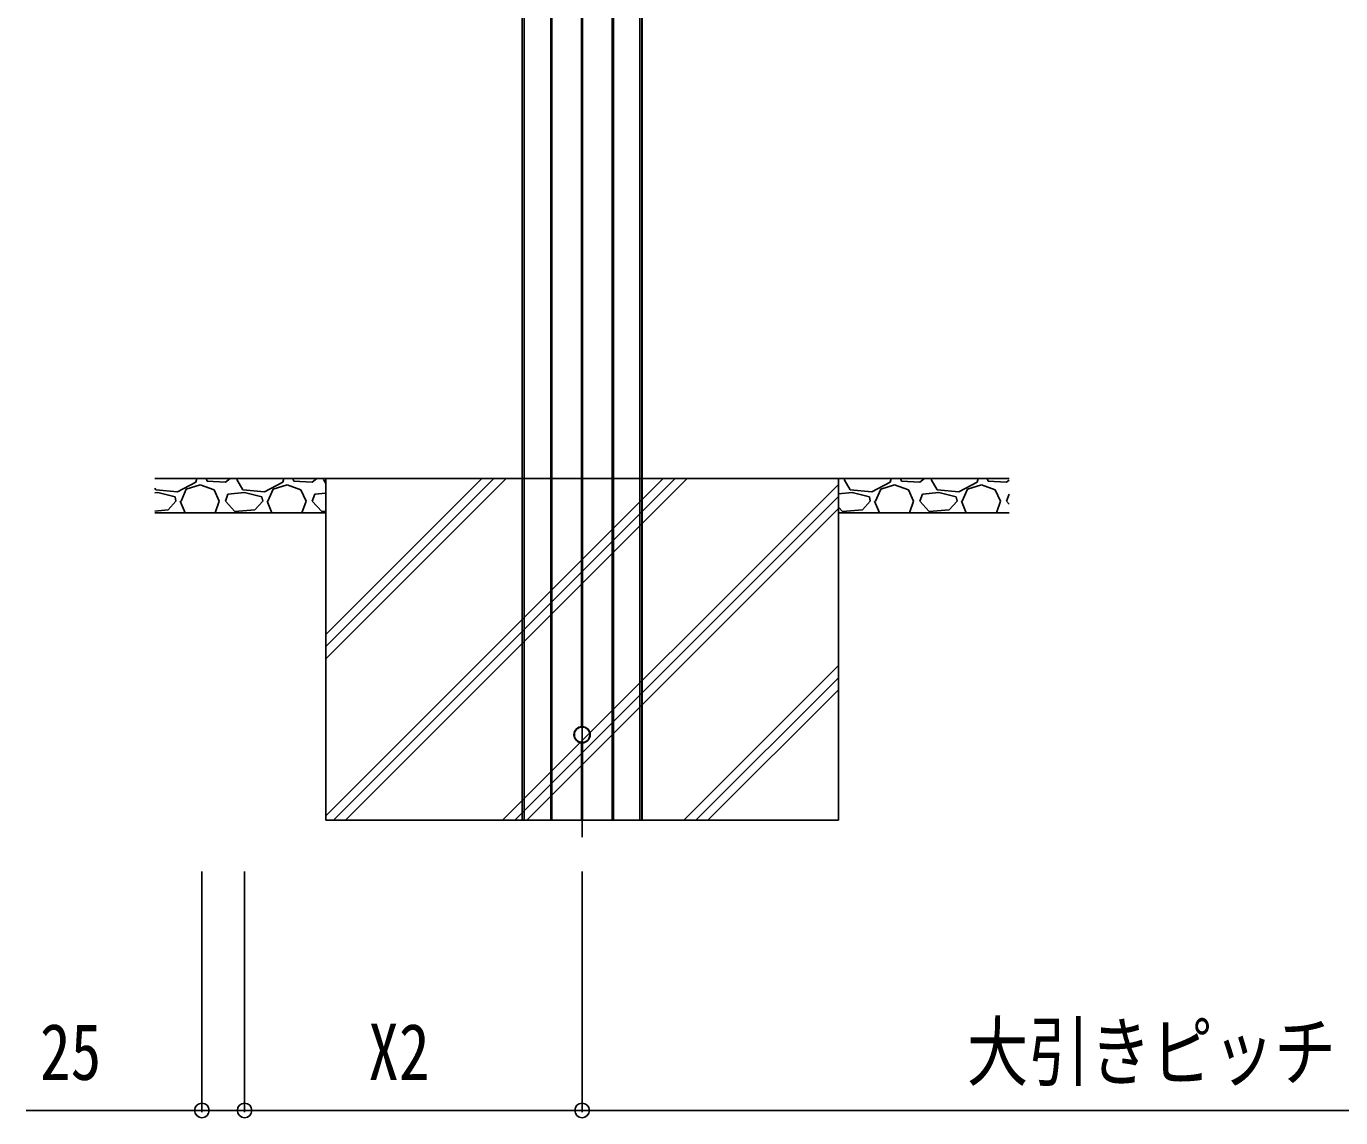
# Model space of a CAD drawing. Units: millimetres, scale not verified. Extents: x -4205 to 4205, y -2970 to 2970.
# Drawn here: x 1319 to 2088, y -1507 to -868 of the extents above; entities that cross this region are included whole.
import ezdxf
from ezdxf.enums import TextEntityAlignment as Align

# ---------------------------------------------------------------- set-up
doc = ezdxf.new("R2010")
doc.units = ezdxf.units.MM
doc.header["$LTSCALE"] = 20
for name, color, linetype in [('0-4_YKK_12', 2, 'Continuous'), ('0-5_YKK_13', 4, 'Continuous'), ('0-6_YKK_D', 6, 'Continuous'), ('0-8_YSS_K', 3, 'Continuous')]:
    doc.layers.add(name, color=color, linetype=linetype)
doc.styles.add('ＭＳ ゴシック', font='')
doc.styles.get('ＭＳ ゴシック').set_extended_font_data('MS Gothic')

msp = doc.modelspace()

# ---------------------------------------------------------------- linework, layer by layer
at = {"layer": '0-4_YKK_12'}
for p, q in [((1644, -540.42), (1644, -1342.42)), ((1643.7, -1287.16), (1643.7, -1332.42)), ((1644.3, -1287.16), (1644.3, -1332.42)), ((1679.08, -1332.42), (1608.92, -1332.42))]:
    msp.add_line(p, q, dxfattribs=at)
for points in [[(1608.92, -569.42), (1608.92, -1132.42), (1608.92, -1332.42)], [(1609, -569.42), (1609, -1132.42), (1609, -1332.42)], [(1610.1, -569.42), (1610.1, -1132.42), (1610.1, -1332.42)], [(1625.7, -569.42), (1625.7, -1132.42), (1625.7, -1332.42)], [(1626.3, -569.42), (1626.3, -1132.42), (1626.3, -1332.42)], [(1643.7, -569.42), (1643.7, -1132.42), (1643.7, -1277.68)], [(1644.3, -569.42), (1644.3, -1132.42), (1644.3, -1277.68)], [(1661.7, -569.42), (1661.7, -1132.42), (1661.7, -1332.42)], [(1662.3, -569.42), (1662.3, -1132.42), (1662.3, -1332.42)], [(1677.9, -569.42), (1677.9, -1132.42), (1677.9, -1332.42)], [(1679, -569.42), (1679, -1132.42), (1679, -1332.42)], [(1679, -569.42), (1679, -1132.42), (1679, -1332.42)], [(1679.08, -569.42), (1679.08, -1132.42), (1679.08, -1332.42)]]:
    msp.add_lwpolyline(points, dxfattribs=at)
msp.add_circle((1644, -1282.42), 4.75, dxfattribs=at)
at = {"layer": '0-5_YKK_13'}
msp.add_circle((1644, -1282.42), 4.5, dxfattribs=at)
at = {"layer": '0-6_YKK_D'}
for p, q in [((1421.5, -1362.42), (1421.5, -1503.42)), ((1446.5, -1362.42), (1446.5, -1503.42)), ((1446.5, -1362.42), (1446.5, -1503.42)), ((1644, -1362.42), (1644, -1503.42)), ((1644, -1362.42), (1644, -1503.42)), ((1446.5, -1502.42), (1644, -1502.42)), ((1644, -1502.42), (2344, -1502.42))]:
    msp.add_line(p, q, dxfattribs=at)
msp.add_lwpolyline([(1446.5, -1502.42), (1421.5, -1502.42), (1318.7, -1502.42)], dxfattribs=at)
for centre in [(1421.5, -1502.42), (1446.5, -1502.42), (1446.5, -1502.42), (1644, -1502.42), (1644, -1502.42)]:
    msp.add_circle(centre, 4.25, dxfattribs=at)
at = {"layer": '0-8_YSS_K'}
for p, q in [((1494, -1132.42), (1394, -1132.42)), ((1394.59, -1139.09), (1394, -1138.08)), ((1417.96, -1134.52), (1407.29, -1140.11)), ((1409.32, -1145.69), (1412.37, -1138.58)), ((1412.37, -1138.58), (1420.5, -1136.04)), ((1418.56, -1132.42), (1417.96, -1134.52)), ((1420.5, -1136.04), (1428.63, -1139.09)), ((1423.89, -1132.42), (1424.56, -1134.01)), ((1424.56, -1134.01), (1435.23, -1134.52)), ((1435.23, -1134.52), (1437.94, -1132.42)), ((1441.84, -1132.99), (1442.35, -1132.42)), ((1445.39, -1139.09), (1441.84, -1132.99)), ((1468.76, -1134.52), (1458.09, -1140.11)), ((1460.12, -1145.69), (1463.17, -1138.58)), ((1463.17, -1138.58), (1471.3, -1136.04)), ((1469.36, -1132.42), (1468.76, -1134.52)), ((1471.3, -1136.04), (1479.43, -1139.09)), ((1474.69, -1132.42), (1475.36, -1134.01)), ((1475.36, -1134.01), (1486.03, -1134.52)), ((1486.03, -1134.52), (1488.74, -1132.42)), ((1492.64, -1132.99), (1493.15, -1132.42)), ((1494, -1135.33), (1492.64, -1132.99)), ((1494, -1223.77), (1585.35, -1132.42)), ((1494, -1329.84), (1691.42, -1132.42)), ((1494, -1230.84), (1592.42, -1132.42)), ((1494, -1237.91), (1599.49, -1132.42)), ((1498.49, -1332.42), (1698.49, -1132.42)), ((1505.56, -1332.42), (1705.56, -1132.42)), ((1597.48, -1332.42), (1794, -1135.9)), ((1794, -1132.42), (1894, -1132.42)), ((1797.44, -1132.99), (1797.95, -1132.42)), ((1800.99, -1139.09), (1797.44, -1132.99)), ((1824.36, -1134.52), (1813.69, -1140.11)), ((1815.72, -1145.69), (1818.77, -1138.58)), ((1818.77, -1138.58), (1826.9, -1136.04)), ((1824.96, -1132.42), (1824.36, -1134.52)), ((1826.9, -1136.04), (1835.03, -1139.09)), ((1830.29, -1132.42), (1830.96, -1134.01)), ((1830.96, -1134.01), (1841.63, -1134.52)), ((1841.63, -1134.52), (1844.34, -1132.42)), ((1848.24, -1132.99), (1848.75, -1132.42)), ((1851.79, -1139.09), (1848.24, -1132.99)), ((1875.16, -1134.52), (1864.49, -1140.11)), ((1866.52, -1145.69), (1869.57, -1138.58)), ((1869.57, -1138.58), (1877.7, -1136.04)), ((1875.76, -1132.42), (1875.16, -1134.52)), ((1877.7, -1136.04), (1885.83, -1139.09)), ((1881.09, -1132.42), (1881.76, -1134.01)), ((1881.76, -1134.01), (1892.43, -1134.52)), ((1892.43, -1134.52), (1894, -1133.3)), ((1395.61, -1140.61), (1394, -1140.78)), ((1407.29, -1140.11), (1394.59, -1139.09)), ((1405.77, -1143.15), (1395.61, -1140.61)), ((1406.28, -1145.69), (1401.7, -1150.77)), ((1406.28, -1145.69), (1405.77, -1143.15)), ((1408.82, -1145.69), (1411.7, -1152.42)), ((1428.63, -1139.09), (1431.68, -1145.69)), ((1429.27, -1152.42), (1431.68, -1145.69)), ((1435.23, -1145.69), (1436.76, -1141.63)), ((1440.82, -1151.79), (1435.23, -1145.69)), ((1446.41, -1140.61), (1436.76, -1141.63)), ((1458.09, -1140.11), (1445.39, -1139.09)), ((1456.57, -1143.15), (1446.41, -1140.61)), ((1457.08, -1145.69), (1452.5, -1150.77)), ((1457.08, -1145.69), (1456.57, -1143.15)), ((1459.62, -1145.69), (1462.5, -1152.42)), ((1479.43, -1139.09), (1482.48, -1145.69)), ((1480.07, -1152.42), (1482.48, -1145.69)), ((1486.03, -1145.69), (1487.56, -1141.63)), ((1491.62, -1151.79), (1486.03, -1145.69)), ((1494, -1140.95), (1487.56, -1141.63)), ((1604.55, -1332.42), (1794, -1142.97)), ((1802.01, -1140.61), (1794, -1141.46)), ((1813.69, -1140.11), (1800.99, -1139.09)), ((1812.17, -1143.15), (1802.01, -1140.61)), ((1812.68, -1145.69), (1808.1, -1150.77)), ((1812.68, -1145.69), (1812.17, -1143.15)), ((1815.22, -1145.69), (1818.1, -1152.42)), ((1835.03, -1139.09), (1838.08, -1145.69)), ((1835.67, -1152.42), (1838.08, -1145.69)), ((1841.63, -1145.69), (1843.16, -1141.63)), ((1847.22, -1151.79), (1841.63, -1145.69)), ((1852.81, -1140.61), (1843.16, -1141.63)), ((1864.49, -1140.11), (1851.79, -1139.09)), ((1862.97, -1143.15), (1852.81, -1140.61)), ((1863.48, -1145.69), (1858.9, -1150.77)), ((1863.48, -1145.69), (1862.97, -1143.15)), ((1866.02, -1145.69), (1868.9, -1152.42)), ((1885.83, -1139.09), (1888.88, -1145.69)), ((1886.47, -1152.42), (1888.88, -1145.69)), ((1892.43, -1145.69), (1893.96, -1141.63)), ((1894, -1147.4), (1892.43, -1145.69)), ((1894, -1141.62), (1893.96, -1141.63)), ((1401.7, -1150.77), (1394, -1151.44)), ((1494, -1152.42), (1394, -1152.42)), ((1452.5, -1150.77), (1440.82, -1151.79)), ((1494, -1151.58), (1491.62, -1151.79)), ((1611.62, -1332.42), (1794, -1150.05)), ((1796.42, -1151.79), (1794, -1149.15)), ((1794, -1152.42), (1894, -1152.42)), ((1808.1, -1150.77), (1796.42, -1151.79)), ((1858.9, -1150.77), (1847.22, -1151.79)), ((1703.55, -1332.42), (1794, -1241.97)), ((1710.62, -1332.42), (1794, -1249.04)), ((1717.69, -1332.42), (1794, -1256.11))]:
    msp.add_line(p, q, dxfattribs=at)
msp.add_lwpolyline([(1494, -1332.42), (1794, -1332.42), (1794, -1132.42), (1494, -1132.42)], close=True, dxfattribs=at)

# ---------------------------------------------------------------- texts
at = {"layer": '0-6_YKK_D', "style": 'ＭＳ ゴシック', "width": 0.8}
for s, p in [('25', (1326.7, -1494.42)), ('X2', (1518.85, -1494.42)), ('大引きピッチ', (1869.2, -1494.42))]:
    msp.add_text(s, height=32.99, dxfattribs=at).set_placement(p, align=Align.BOTTOM_LEFT)

doc.saveas('drawing.dxf')
